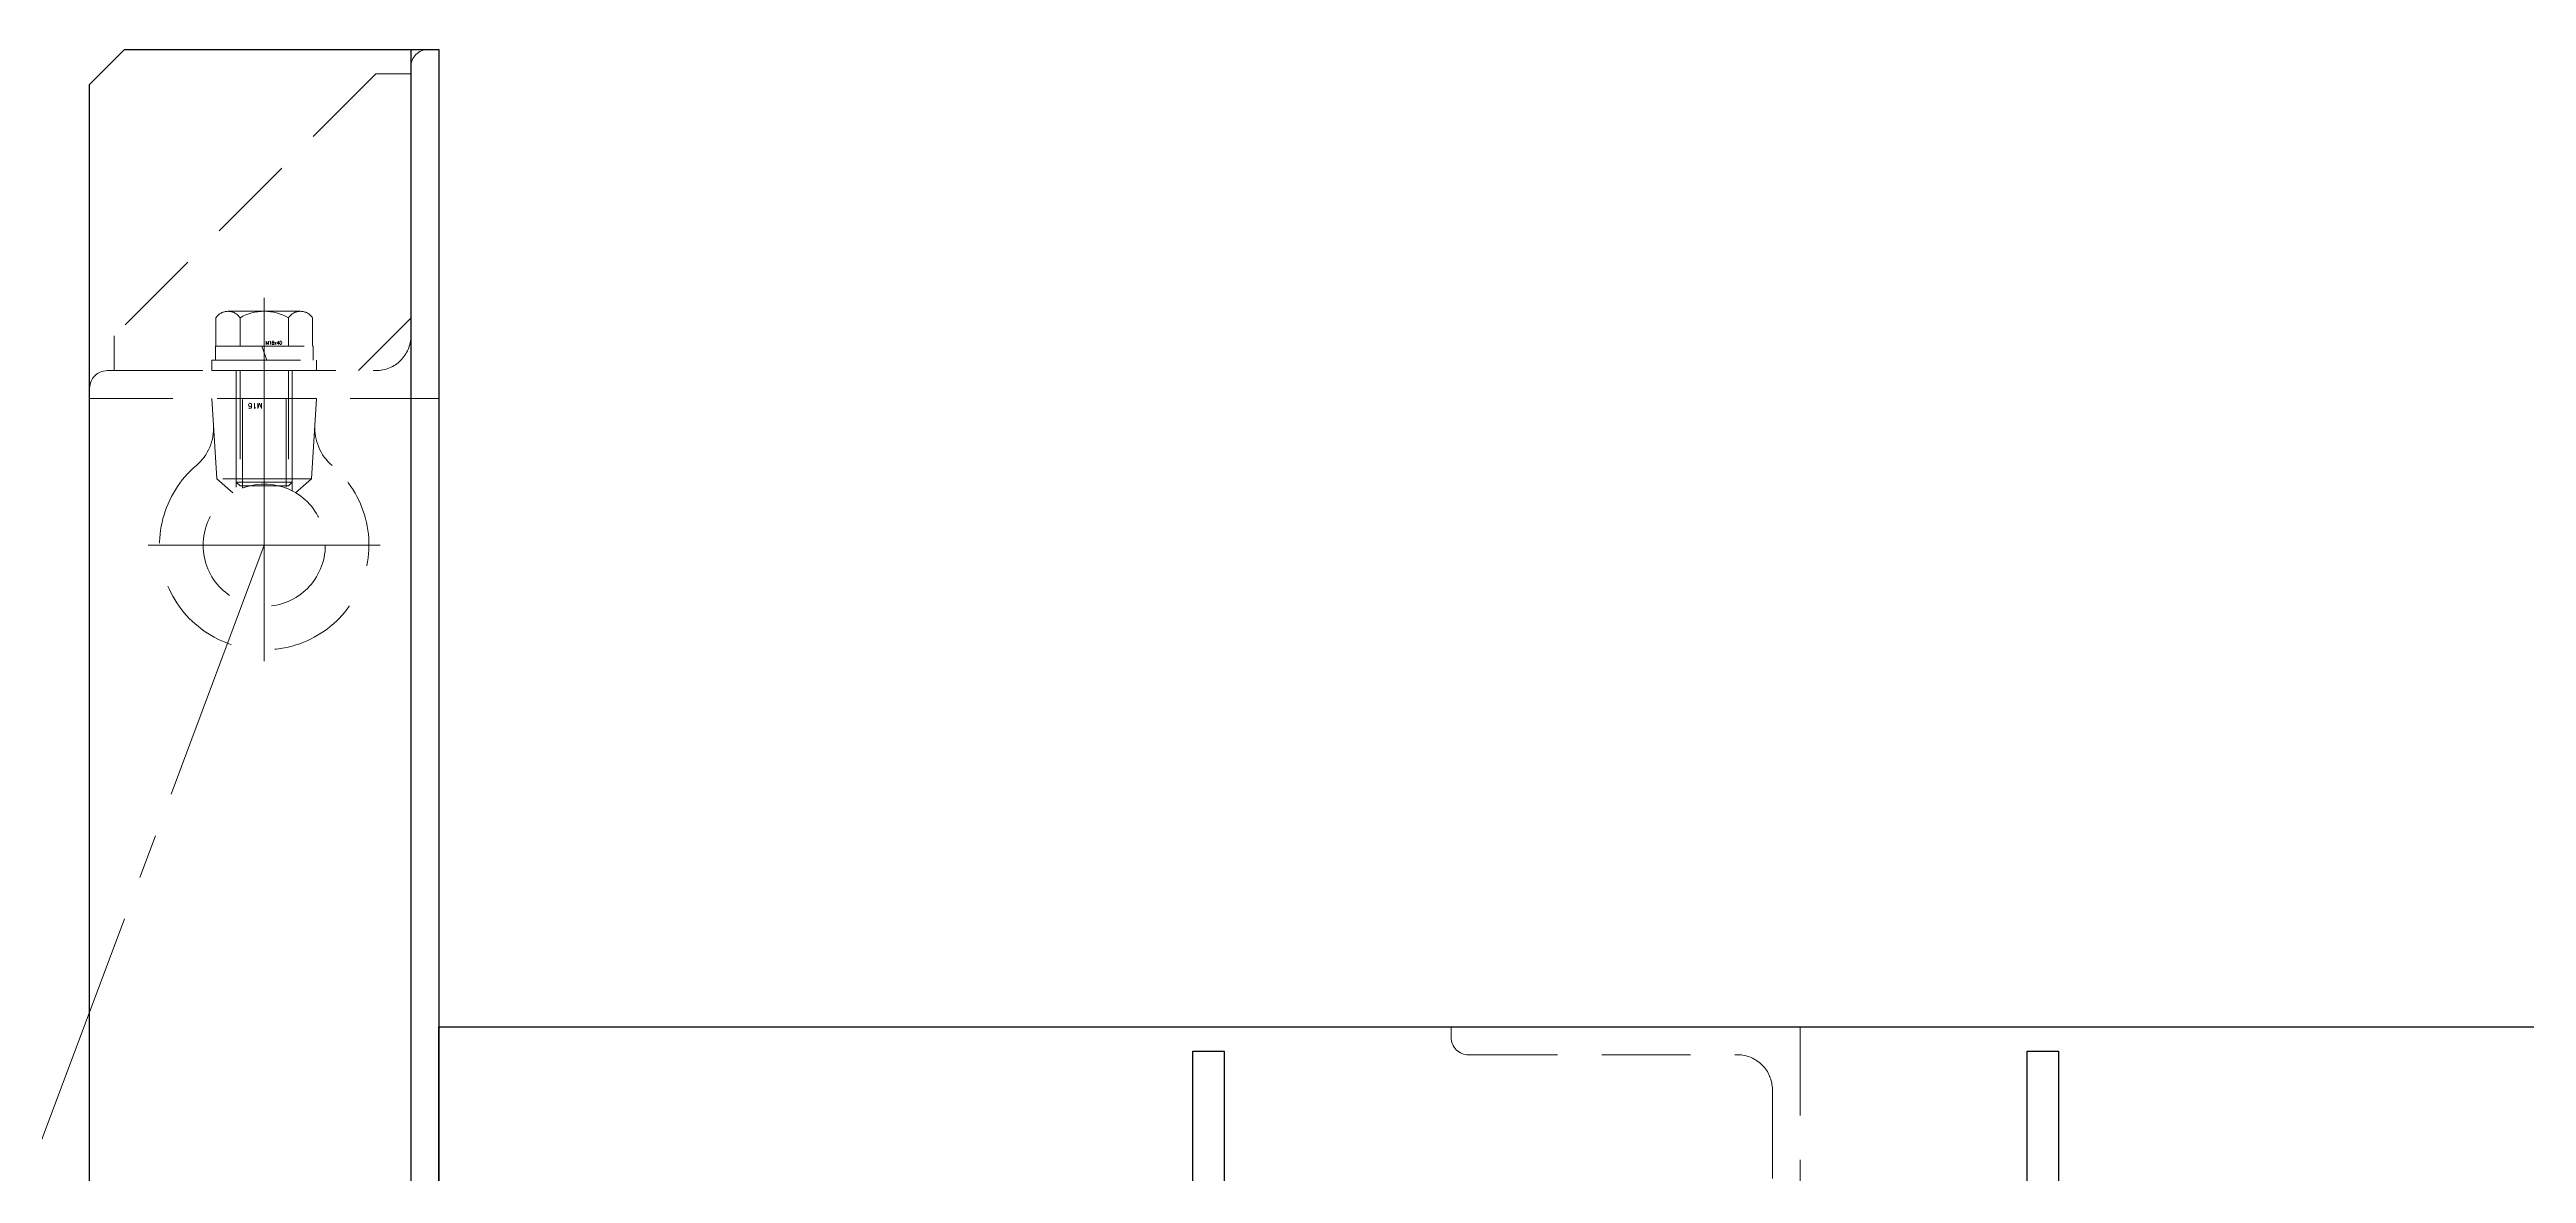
# Model space of a CAD drawing. Header units: millimetres. Extents: x -8731 to 85711, y -14522 to 31379.
# Drawn here: x 24417 to 25126, y 18252 to 18574 of the extents above; entities that cross this region are included whole.
import ezdxf

# ---------------------------------------------------------------- set-up
doc = ezdxf.new("R2010")
doc.units = ezdxf.units.MM
doc.header["$LTSCALE"] = 4
doc.linetypes.add('CENTER2', pattern=[28.575, 19.05, -3.175, 3.175, -3.175])
doc.linetypes.add('HIDDEN', pattern=[9.525, 6.35, -3.175])
doc.layers.add('04_HIDDEN', color=2, linetype='HIDDEN', lineweight=13)
doc.layers.add('05_CENTER', color=4, linetype='CENTER2', lineweight=13)
doc.layers.add('10_DRAFT', color=8, linetype='Continuous', lineweight=0, plot=False)
doc.styles.add('KANJI0', font='txt.shx', dxfattribs={"width": 0.9, "height": 30, "bigfont": 'bigfont'})
doc.styles.add('KSS_TXT', font='txt.shx', dxfattribs={"bigfont": 'extfont2.shx'})

# ---------------------------------------------------------------- blocks, each defined once
blk = doc.blocks.new('A$C448B04A9_1_1_1')
at = {"color": 0}
for p, q in [((3, 100), (0, 100)), ((0, 0), (0, 100)), ((8, 18), (8, 95)), ((95, 8), (18, 8)), ((0, 0), (100, 0)), ((100, 3), (100, 0))]:
    blk.add_line(p, q, dxfattribs=at)
for centre, radius, start, end in [((3, 95), 5, 0, 90), ((18, 18), 10, 180, 270), ((95, 3), 5, 0, 90)]:
    blk.add_arc(centre, radius, start, end, dxfattribs=at)
blk = doc.blocks.new('A$C27AD2B2D_1_1_1')
at = {"color": 0}
blk.add_line((42, 1230), (42, 16), dxfattribs=at)
for points in [[(-40, 1230), (50, 1230), (50, 16), (-50, 16), (-50, 1220)], [(50, 950), (2550, 950), (2550, 850), (50, 850)], [(266, 943), (275, 943), (275, 858), (266, 858)], [(505, 943), (514, 943), (514, 858), (505, 858)]]:
    blk.add_lwpolyline(points, close=True, dxfattribs=at)
at = {"layer": '04_HIDDEN'}
blk.add_lwpolyline([(42, 1153), (42, 1223), (32, 1223), (-43, 1148), (-43, 1138), (27, 1138)], close=True, dxfattribs=at)
at = {"layer": '05_CENTER'}
blk.add_line((0, 1123.78), (0, 1144.19), dxfattribs=at)
at = {"layer": '04_HIDDEN', "xscale": -1}
blk.add_blockref('A$C448B04A9_1_1_1', (50, 1130), dxfattribs=at)
at = {"layer": '04_HIDDEN', "rotation": 180}
blk.add_blockref('A$C448B04A9_1_1_1', (440, 950), dxfattribs=at)
blk = doc.blocks.new('A$C3CCA425A_1_1')
at = {"color": 0}
for p, q in [((-13.54, 23), (-15, 0)), ((-13.54, 23), (-8.96, 26.97)), ((-13.54, 23), (13.54, 23)), ((13.54, 23), (8.96, 26.97)), ((13.54, 23), (15, 0)), ((-15, 0), (15, 0))]:
    blk.add_line(p, q, dxfattribs=at)
blk.add_circle((0, 42), 17.5, dxfattribs=at)
for centre, radius, start, end in [((0, 42), 30, 310.3553, 229.6447), ((-28.49, 8.47), 14, 356.37247, 49.6447), ((28.49, 8.47), 14, 130.3553, 183.62753)]:
    blk.add_arc(centre, radius, start, end, dxfattribs=at)
at = {"layer": '04_HIDDEN', "color": 0}
for p, q in [((-8, 26.44), (-8, 0)), ((-6.25, 0), (-6.25, 25.65)), ((6.25, 25.65), (6.25, 0)), ((8, 0), (8, 26.44))]:
    blk.add_line(p, q, dxfattribs=at)
at = {"layer": '05_CENTER', "color": 0}
for p, q in [((0, 75.2), (0, -3.28)), ((-33.2, 42), (33.2, 42))]:
    blk.add_line(p, q, dxfattribs=at)
at = {"layer": '10_DRAFT', "style": 'KSS_TXT'}
blk.add_text('M16', height=1.5, dxfattribs=at).set_placement((0.54, 1.35))
blk = doc.blocks.new('A$C52B60F3E_1_1')
at = {"color": 0}
for p, q in [((-13.85, 15.14), (-13.85, 7)), ((-10.39, 17), (10.39, 17)), ((-6.92, 7), (-6.92, 15.14)), ((6.92, 15.14), (6.92, 7)), ((13.85, 7), (13.85, 15.14)), ((-15, 0), (-15, 3)), ((-15, 3), (15, 3)), ((-15, 0), (15, 0)), ((-14, 3), (-14, 7)), ((-14, 7), (14, 7)), ((-8, 0), (-8, -31.92)), ((-6.92, 0), (-6.92, -33)), ((0.73, 3), (-0.73, 7)), ((6.92, 0), (6.92, -33)), ((8, 0), (8, -31.92)), ((14, 7), (14, 3)), ((15, 3), (15, 0)), ((8, -31.92), (-8, -31.92)), ((-8, -31.92), (-6.92, -33)), ((6.92, -33), (-6.92, -33)), ((8, -31.92), (6.92, -33))]:
    blk.add_line(p, q, dxfattribs=at)
at = {"color": 0, "linetype": 'CENTER2'}
blk.add_line((0, 20.91), (0, -36), dxfattribs=at)
at = {"color": 0}
for centre, radius, start, end in [((-10.39, 12.84), 4.16, 33.626, 146.374), ((0, 3.15), 13.85, 60, 120), ((10.39, 12.84), 4.16, 33.626, 146.374)]:
    blk.add_arc(centre, radius, start, end, dxfattribs=at)
at = {"layer": '10_DRAFT', "style": 'KANJI0', "width": 0.82}
blk.add_text('M16x40', height=1, dxfattribs=at).set_placement((0.41, 7.48))

msp = doc.modelspace()

# ---------------------------------------------------------------- linework, layer by layer
at = {"layer": '05_CENTER', "color": 1}
msp.add_line((24478.25246, 18431.67003), (24248.6806, 17818.05787), dxfattribs=at)

# ---------------------------------------------------------------- block references
msp.add_blockref('A$C27AD2B2D_1_1_1', (24478.25246, 17343.67003))
at = {"layer": '04_HIDDEN'}
msp.add_blockref('A$C52B60F3E_1_1', (24478.25246, 18481.67003), dxfattribs=at)
at = {"layer": '04_HIDDEN', "color": 4, "rotation": 180}
msp.add_blockref('A$C3CCA425A_1_1', (24478.25246, 18473.67003), dxfattribs=at)

doc.saveas('drawing.dxf')
